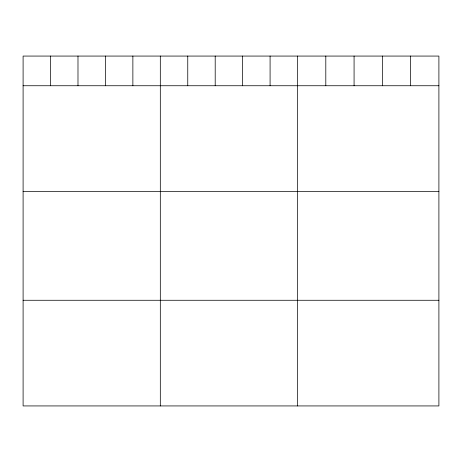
<?xml version="1.0" encoding="UTF-8"?>
<svg xmlns="http://www.w3.org/2000/svg" width="462" height="462" viewBox="0 0 462 462"><rect width="100%" height="100%" fill="white"/><g stroke="black" fill="none" stroke-linecap="round" stroke-linejoin="round"><path stroke-width="0.69" d="M438.9 85.741L438.9 405.931L23.1 405.931L23.1 56.069L438.9 56.069L438.9 85.741L23.1 85.741M23.1 191.407L438.9 191.407M23.1 300.271L438.9 300.271M410.626 56.069L410.626 85.741M382.351 56.069L382.351 85.741M354.077 56.069L354.077 85.741M325.802 56.069L325.802 85.741M297.528 56.069L297.528 405.931M270.085 56.069L270.085 85.741M242.642 56.069L242.642 85.741M215.2 56.069L215.2 85.741M187.757 56.069L187.757 85.741M160.314 56.069L160.314 405.931M132.871 56.069L132.871 85.741M105.428 56.069L105.428 85.741M77.986 56.069L77.986 85.741M50.543 56.069L50.543 85.741"/></g></svg>
